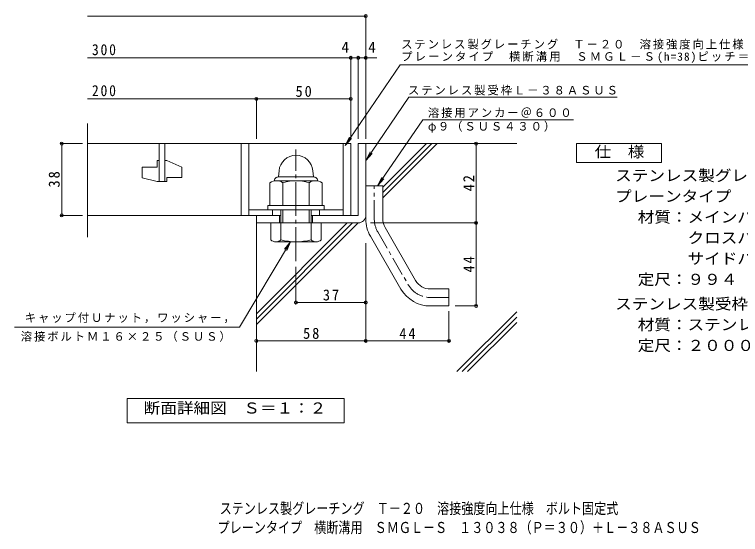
# Model space of a CAD drawing. Units: millimetres on the paper, enlarged 10 times, with parts at other scales. Extents: x -1357 to 1685, y -1394 to 1172.
# Drawn here: x -1357 to 567, y -1394 to -17 of the extents above; entities that cross this region are included whole.
import ezdxf
from ezdxf.enums import TextEntityAlignment as Align

# ---------------------------------------------------------------- set-up
doc = ezdxf.new("R2010")
doc.units = ezdxf.units.MM
doc.header["$LTSCALE"] = 10
doc.header["$PDMODE"] = 32
doc.header["$PDSIZE"] = 8
doc.linetypes.add('CHAIN1', pattern=[8, 5, -1, 1, -1])
doc.linetypes.add('CHAIN2', pattern=[12, 9, -1, 1, -1])
for name, color, linetype, lineweight in [('D-0', 2, 'Continuous', 9), ('D-1', 2, 'Continuous', 9), ('D-2', 3, 'Continuous', 9), ('D-4', 7, 'Continuous', 9), ('D-5', 7, 'Continuous', 9), ('D-6', 6, 'Continuous', 9), ('D-9', 3, 'Continuous', 9), ('F-5_F-5ﾚｲﾔ', 2, 'Continuous', 9)]:
    doc.layers.add(name, color=color, linetype=linetype, lineweight=lineweight)
doc.layers.add('F-0_F-0ﾚｲﾔ', color=6, linetype='Continuous')
doc.styles.add('ＭＳ ゴシック', font='')
doc.styles.get('ＭＳ ゴシック').set_extended_font_data('MS Gothic')

msp = doc.modelspace()

# ---------------------------------------------------------------- linework, layer by layer
at = {"layer": 'D-0'}
for p, q in [((-655.92, -431.28), (-657.34, -447.52)), ((-566.26, -431.28), (-564.84, -447.52)), ((-663.03, -457.7), (-559.15, -457.7)), ((-564.09, -447.52), (-658.09, -447.52)), ((-680.34, -462.84), (-680.34, -522.7)), ((-645.72, -462.84), (-645.72, -522.7)), ((-576.47, -462.84), (-576.47, -522.7)), ((-541.84, -462.84), (-541.84, -522.7)), ((-680.34, -522.7), (-541.84, -522.7)), ((-651.09, -614.13), (-651.09, -534.2)), ((-645.68, -569.2), (-645.68, -534.2)), ((-576.5, -569.2), (-576.5, -534.2)), ((-571.09, -614.13), (-571.09, -534.2)), ((-544.22, -569.2), (-677.97, -569.2)), ((-677.97, -614.13), (-677.97, -569.2)), ((-544.22, -614.13), (-544.22, -569.2)), ((-557.65, -619.2), (-664.53, -619.2))]:
    msp.add_line(p, q, dxfattribs=at)
for centre, radius, start, end in [((-611.09, -435.2), 45, 5.00005, 174.99995), ((-663.03, -489.44), 31.74, 56.94844, 123.05156), ((-658.09, -458.02), 10.5, 90, 180.92122), ((-611.09, -576.97), 119.27, 73.12328, 106.87672), ((-559.15, -489.44), 31.74, 56.94844, 123.05156), ((-564.09, -458.02), 10.5, 359.07878, 90), ((-664.53, -598.85), 20.35, 228.67599, 311.32457), ((-611.09, -458.79), 160.41, 255.5598, 284.43997), ((-557.65, -598.85), 20.35, 228.67549, 311.32401)]:
    msp.add_arc(centre, radius, start, end, dxfattribs=at)
at = {"layer": 'D-1'}
for p, q in [((-446.09, -359.2), (-426.09, -359.2)), ((-446.09, -359.2), (-446.09, -549.2)), ((-426.09, -359.2), (-426.09, -549.2)), ((-686.09, -534.2), (-686.09, -522.7)), ((-673.59, -549.2), (-673.59, -534.2)), ((-548.59, -549.2), (-548.59, -534.2)), ((-536.09, -534.2), (-536.09, -522.7)), ((-716.09, -549.2), (-716.09, -569.2)), ((-651.09, -549.2), (-716.09, -549.2)), ((-654.42, -569.2), (-654.42, -549.2)), ((-446.09, -549.2), (-571.09, -549.2)), ((-567.76, -569.2), (-567.76, -549.2)), ((-446.09, -569.2), (-716.09, -569.2)), ((-565.34, -569.2), (-565.34, -569.2))]:
    msp.add_line(p, q, dxfattribs=at)
at = {"layer": 'D-1', "linetype": 'CHAIN2'}
msp.add_line((-611.09, -670.88), (-611.09, -375.2), dxfattribs=at)
at = {"layer": 'D-1'}
msp.add_lwpolyline([(-686.09, -522.7), (-611.09, -522.7), (-536.09, -522.7)], dxfattribs=at)
msp.add_arc((-446.09, -549.2), 20, 270, 0, dxfattribs=at)
at = {"layer": 'D-2'}
for p, q in [((-1163.76, -607.27), (-1163.76, -306.09)), ((-466.09, -359.2), (-1163.76, -359.2)), ((-973.59, -359.2), (-973.59, -459.2)), ((-958.59, -459.2), (-958.59, -359.2)), ((-756.09, -359.2), (-756.09, -549.2)), ((-736.09, -359.2), (-736.09, -549.2)), ((-486.09, -359.2), (-486.09, -549.2)), ((-466.09, -359.2), (-466.09, -549.2)), ((-1018.59, -421.7), (-978.59, -421.7)), ((-1018.59, -421.7), (-1018.59, -449.46)), ((-978.59, -404.2), (-973.59, -404.2)), ((-978.59, -404.2), (-978.59, -421.7)), ((-958.59, -404.2), (-953.59, -404.2)), ((-913.59, -421.89), (-953.59, -404.2)), ((-913.59, -421.89), (-913.59, -449.2)), ((-978.59, -459.2), (-1018.59, -449.46)), ((-978.59, -459.2), (-953.59, -459.2)), ((-953.59, -449.2), (-953.59, -459.2)), ((-953.59, -449.2), (-913.59, -449.2)), ((-736.09, -534.2), (-486.09, -534.2)), ((-1163.76, -549.2), (-651.09, -549.2))]:
    msp.add_line(p, q, dxfattribs=at)
at = {"layer": 'D-4'}
for p, q in [((-426.09, -346.24), (-426.09, -18.33)), ((-1163.76, -21.33), (-426.09, -21.33)), ((-1163.76, -132.03), (-466.09, -132.03)), ((-466.09, -346.24), (-466.09, -129.03)), ((-466.09, -132.03), (-451.09, -132.03)), ((-451.09, -132.03), (-396.72, -132.03)), ((-446.09, -346.24), (-446.09, -129.03)), ((-1163.76, -240.78), (-466.09, -240.78)), ((-716.09, -346.24), (-716.09, -237.78)), ((-1176.71, -359.2), (-1234.76, -359.2)), ((-1231.77, -549.2), (-1231.77, -359.2)), ((-133.78, -569.2), (-133.78, -359.2)), ((-1176.71, -549.2), (-1234.76, -549.2)), ((-413.58, -569.2), (-130.78, -569.2)), ((-133.78, -789.2), (-133.78, -569.2)), ((-426.09, -623.01), (-426.09, -884.61)), ((-611.09, -685.2), (-611.09, -783.01)), ((-611.09, -780.01), (-426.09, -780.01)), ((-206.09, -802.9), (-206.09, -884.61)), ((-188.95, -789.2), (-130.78, -789.2))]:
    msp.add_line(p, q, dxfattribs=at)
msp.add_lwpolyline([(-716.09, -881.61), (-426.09, -881.61), (-206.09, -881.61)], dxfattribs=at)
for p in [(-426.09, -21.33), (-466.09, -132.03), (-446.09, -132.03), (-426.09, -132.03), (-716.09, -240.78), (-466.09, -240.78), (-1231.77, -359.2), (-133.78, -359.2), (-1231.77, -549.2), (-133.78, -569.2), (-611.09, -780.01), (-426.09, -780.01), (-133.78, -789.2), (-716.09, -881.61), (-426.09, -881.61), (-206.09, -881.61)]:
    msp.add_point(p, dxfattribs=at)
at = {"layer": 'D-5'}
for p, q in [((-334.88, -150.96), (-480.78, -364.43)), ((-334.88, -150.96), (824.98, -150.96)), ((-311.71, -236.27), (239.69, -236.27)), ((-275.34, -295.85), (-395.18, -471.2)), ((-275.34, -295.85), (124.18, -295.85)), ((-480.78, -364.43), (-469.49, -342.13)), ((-480.78, -364.43), (-464.1, -345.81)), ((-426.09, -403.62), (-409.41, -385)), ((-395.18, -471.2), (-383.89, -448.9)), ((-395.18, -471.2), (-378.5, -452.58)), ((-760.72, -844.97), (-625.68, -619.2)), ((-625.68, -619.2), (-641.2, -638.8)), ((-625.68, -619.2), (-635.6, -642.14)), ((-760.72, -844.97), (-1356.88, -844.97))]:
    msp.add_line(p, q, dxfattribs=at)
msp.add_lwpolyline([(-311.71, -236.27), (-426.09, -403.62), (-414.8, -381.31)], dxfattribs=at)
msp.add_lwpolyline([(-1058.08, -1098.85), (-1058.08, -1033.85), (-483.08, -1033.85), (-483.08, -1098.85)], close=True, dxfattribs=at)
at = {"layer": 'D-6'}
for p, q in [((-426.09, -359.2), (-26.09, -359.2)), ((-381.09, -474.87), (-265.42, -359.2)), ((-381.09, -489.01), (-251.28, -359.2)), ((-381.09, -503.15), (-237.14, -359.2)), ((-716.09, -838.15), (-446.61, -568.67)), ((-716.09, -569.2), (-716.09, -962.99)), ((-716.09, -809.87), (-475.42, -569.2)), ((-716.09, -824.01), (-461.28, -569.2)), ((-184.61, -962.99), (-26.09, -804.47)), ((-170.47, -962.99), (-26.09, -818.61)), ((-156.33, -962.99), (-26.09, -832.75))]:
    msp.add_line(p, q, dxfattribs=at)
at = {"layer": 'D-9'}
for p, q in [((-426.09, -471.2), (-381.09, -471.2)), ((-426.09, -471.2), (-426.09, -559.13)), ((-381.09, -559.13), (-381.09, -471.2)), ((-375.05, -581.65), (-294.08, -721.72)), ((-414.01, -604.17), (-333.04, -744.24)), ((-255.12, -744.2), (-206.09, -744.2)), ((-206.09, -789.2), (-206.09, -744.2)), ((-206.09, -789.2), (-255.12, -789.2))]:
    msp.add_line(p, q, dxfattribs=at)
at = {"layer": 'D-9', "linetype": 'CHAIN1'}
for p, q in [((-403.59, -559.13), (-403.59, -471.2)), ((-394.53, -592.91), (-313.56, -732.98)), ((-255.12, -766.7), (-206.09, -766.7))]:
    msp.add_line(p, q, dxfattribs=at)
at = {"layer": 'D-9'}
for centre, radius, start, end in [((-336.09, -559.13), 90, 180, 210.02954), ((-336.09, -559.13), 45, 180, 210.02946), ((-255.12, -699.2), 45, 210.02933, 270), ((-255.12, -699.2), 90, 210.02954, 270)]:
    msp.add_arc(centre, radius, start, end, dxfattribs=at)
at = {"layer": 'D-9', "linetype": 'CHAIN1'}
for centre, start, end in [((-336.09, -559.13), 180, 210.02943), ((-255.12, -699.2), 210.02954, 270)]:
    msp.add_arc(centre, 67.5, start, end, dxfattribs=at)
at = {"layer": 'F-5_F-5ﾚｲﾔ', "color": 7}
for p, q in [((132.48, -359.2), (357.48, -359.2)), ((132.48, -409.2), (132.48, -359.2)), ((357.48, -359.2), (357.48, -409.2)), ((357.48, -409.2), (132.48, -409.2))]:
    msp.add_line(p, q, dxfattribs=at)

# ---------------------------------------------------------------- texts
at = {"layer": 'D-4', "color": 2, "style": 'ＭＳ ゴシック'}
for p in [(-490.43, -127.03), (-419.48, -127.03)]:
    msp.add_text('4', height=29.33, dxfattribs=at).set_placement(p, align=Align.BOTTOM_LEFT)
at = {"layer": 'D-4', "color": 2, "char_height": 29.33, "attachment_point": 7, "style": 'ＭＳ ゴシック'}
for s, insert in [('\\T1.27;\\W0.9;300', (-1151.73, -125.45)), ('\\T1.27;\\W0.9;200', (-1151.73, -233.93)), ('\\T1.27;\\W0.95;50', (-612.34, -235.78)), ('\\T1.27;\\W0.95;37', (-539.84, -775.01)), ('\\T1.27;\\W0.95;58', (-592.34, -876.61)), ('\\T1.27;\\W0.95;44', (-337.34, -876.61))]:
    msp.add_mtext(s, dxfattribs=dict(at, insert=insert))
at = {"layer": 'D-4', "color": 2, "char_height": 29.33, "attachment_point": 7, "rotation": 90, "style": 'ＭＳ ゴシック'}
for s, insert in [('\\T1.27;\\W0.95;38', (-1236.77, -475.45)), ('\\T1.27;\\W0.95;42', (-138.78, -485.45)), ('\\T1.27;\\W0.95;44', (-138.78, -700.45))]:
    msp.add_mtext(s, dxfattribs=dict(at, insert=insert))
at = {"layer": 'D-5', "color": 2, "style": 'ＭＳ ゴシック', "width": 1.1}
msp.add_text('断面詳細図\u3000Ｓ＝１：２', height=29.33, dxfattribs=at).set_placement((-1014.66, -1082.88), align=Align.BOTTOM_LEFT)
at = {"layer": 'D-5', "char_height": 21.99, "attachment_point": 7, "style": 'ＭＳ ゴシック'}
for s, insert in [('\\T1.17;ステンレス製グレーチング\u3000Ｔ－２０\u3000溶接強度向上仕様\u3000ボルト固定式', (-332.47, -109.96)), ('\\T1.19;プレーンタイプ\u3000横断溝用\u3000ＳＭＧＬ－Ｓ(h=38)ピッチ＝３０', (-332.47, -145.53)), ('\\T1.17;ステンレス製受枠Ｌ－３８ＡＳＵＳ', (-314.53, -231.51)), ('\\T1.17;溶接用アンカー＠６００', (-261.69, -291.19)), ('\\T1.17;φ９（ＳＵＳ４３０）', (-261.69, -330.51)), ('\\T1.17;キャップ付Ｕナット，ワッシャー，', (-1329.76, -834.59)), ('\\T1.17;溶接ボルトＭ１６×２５（ＳＵＳ）', (-1340.35, -884.08))]:
    msp.add_mtext(s, dxfattribs=dict(at, insert=insert))
at = {"layer": 'F-0_F-0ﾚｲﾔ', "style": 'ＭＳ ゴシック', "width": 0.8}
msp.add_text('プレーンタイプ\u3000横断溝用\u3000ＳＭＧＬ－Ｓ\u3000１３０３８（Ｐ＝３０）＋Ｌ－３８ＡＳＵＳ', height=29.33, dxfattribs=at).set_placement((-818.86, -1399.29), align=Align.BOTTOM_LEFT)
at = {"layer": 'F-5_F-5ﾚｲﾔ', "style": 'ＭＳ ゴシック', "width": 1.1}
for s, p in [('仕\u3000様', (179.98, -404.2)), ('ステンレス製グレーチング\u3000Ｔ－２０\u3000溶接強度向上仕様\u3000ボルト固定式', (234.57, -467.12)), ('プレーンタイプ\u3000横断溝用\u3000ＳＭＧＬ－Ｓ\u3000１３０３８（Ｐ＝３０）', (234.57, -522.12)), ('材質：メインバー\u3000ＦＢ４×３８（ＳＵＳ３０４）', (294.28, -577.12)), ('\u3000\u3000\u3000クロスバー\u3000ＦＢ３×２０（ＳＵＳ３０４）', (294.28, -632.12)), ('\u3000\u3000\u3000サイドバー\u3000ＦＢ４×３８（ＳＵＳ３０４）', (294.28, -687.12)), ('定尺：９９４', (294.28, -742.12)), ('ステンレス製受枠\u3000Ｌ－３８ＡＳＵＳ', (234.57, -807.12)), ('材質：ステンレス鋼板ｔ＝４．０（ＳＵＳ３０４）', (294.28, -862.12)), ('定尺：２０００', (294.28, -917.12))]:
    msp.add_text(s, height=29.33, dxfattribs=at).set_placement(p, align=Align.BOTTOM_LEFT)
at = {"layer": 'F-5_F-5ﾚｲﾔ', "color": 6, "style": 'ＭＳ ゴシック', "width": 0.8}
msp.add_text('ステンレス製グレーチング\u3000Ｔ－２０\u3000溶接強度向上仕様\u3000ボルト固定式', height=29.33, dxfattribs=at).set_placement((-813.28, -1348.75), align=Align.BOTTOM_LEFT)

doc.saveas('drawing.dxf')
